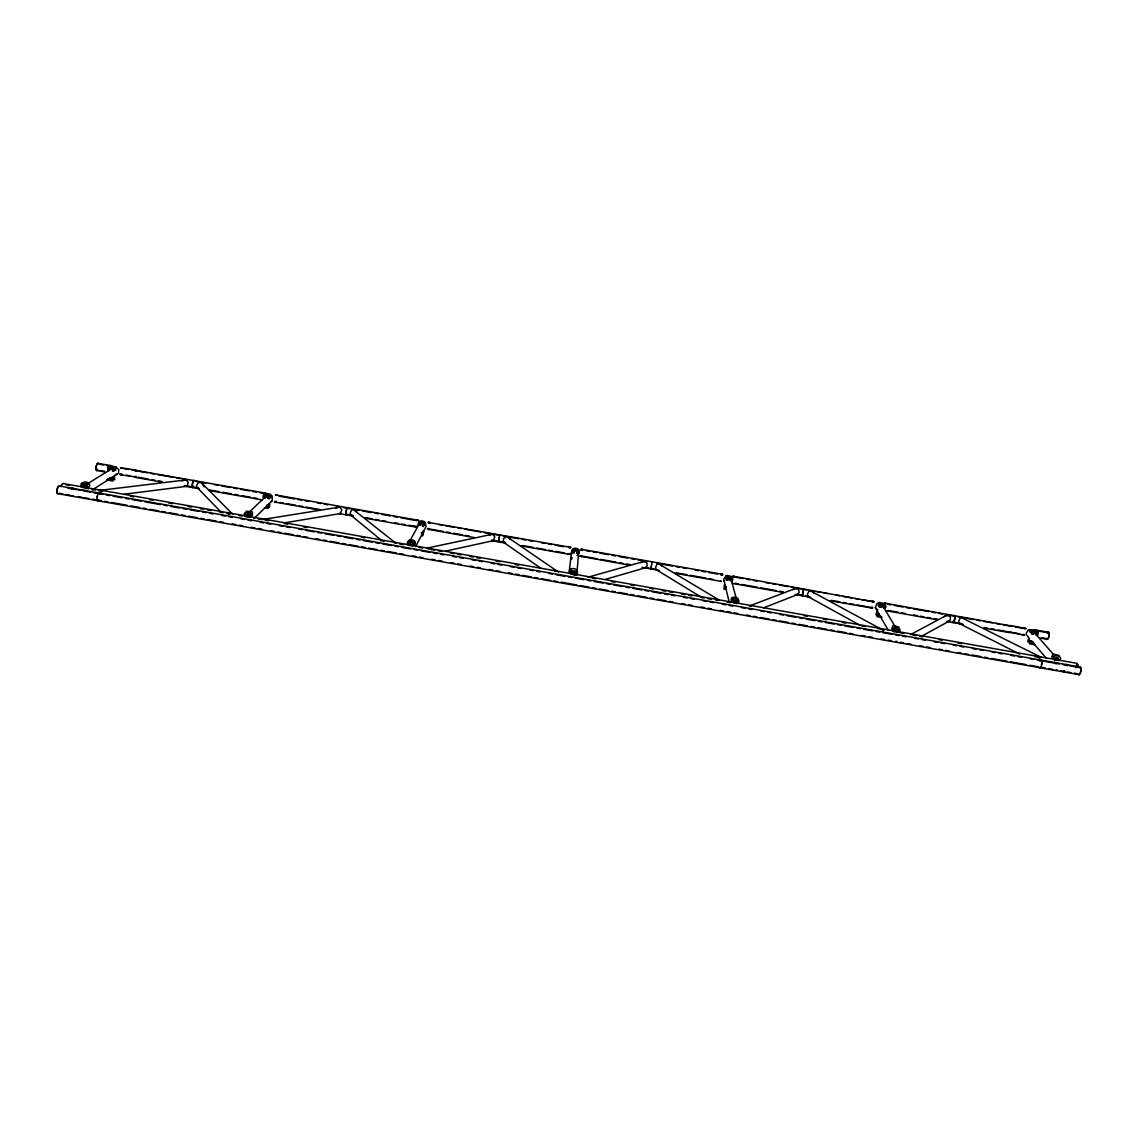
<?xml version="1.0" encoding="UTF-8"?>
<svg xmlns="http://www.w3.org/2000/svg" width="1138" height="1138" viewBox="0 0 1138 1138"><rect width="100%" height="100%" fill="white"/><g stroke="black" fill="none" stroke-linecap="round" stroke-linejoin="round"><path stroke-width="1.5" d="M1078.582 667.522L1077.16 663.369L62.889 483.451L60.57 486.111M888.166 630.068L875.321 607.763L877.042 603.339L881.31 603.595M1039.62 660.623L1039.591 658.589M1052.366 669.542L1053.233 670.083M1036.604 631.064L1035.822 630.608M1032.095 632.799L1030.246 632.529C1028.339 627.109 1038.112 631.547 1036.049 630.566L1034.911 629.826L1037.131 630.85M274.599 501.502L276.235 501.303M895.962 641.192L896.915 641.419M1024.598 634.691L1023.019 634.407M137.001 470.307L135.024 470.279L263.49 492.768L270.744 494.39L270.645 497.605M886.004 603.382L884.126 603.04L1012.066 626.099L1010.43 625.487M803.556 590.138L802.333 595.814L801.892 594.776M1022.521 634.933L1024.385 635.26L1009.577 632.145M83.814 483.664L83.856 485.073M576.753 574.903L578.73 551.446M572.044 571.674L571.873 573.495L569.896 573.196C566.98 565.458 581.589 568.346 576.468 574.363L574.505 573.965L574.79 572.158M574.32 551.19L574.178 552.855L572.3 552.57C569.512 545.5 583.339 547.961 578.531 553.68L576.667 553.296L576.923 551.66M569.014 573.282L571.518 552.101L573.381 549.384M499.724 535.77L499.781 534.76L499.226 537.492M265.154 497.804L264.144 497.334L264.457 496.054L268.568 496.78L267.558 498.401L269.436 498.785C272.451 494.376 261.299 492.583 263.148 497.662L265.04 497.946L266.249 496.467M651.619 564.562L651.96 561.788L651.548 562.741M408.258 542.982C406.479 537.648 418.087 539.711 414.829 544.149L412.966 543.452M414.076 545.557C417.347 541.105 405.697 539.028 407.489 544.391L409.467 544.689L410.221 542.968M418.713 523.893C417.02 518.814 428.073 520.777 424.943 525.002L423.948 525.258M419.879 522.427L419.837 523.75M422.724 533.167L422.767 531.844M498.714 540.465L498.942 539.071M345.867 512.043L347.275 507.676M499.226 537.321L498.572 541.887L498.8 540.948M651.349 566.297L651.69 564.405M803.243 593.282L803.257 588.702M573.666 549.739L573.31 552.257L574.292 552.712M571.361 570.152C569.725 572.912 579.214 572.073 574.448 573.765M732.588 598.744L732.459 600.124L737.481 600.992L737.353 602.372L736.272 602.642L738.221 603.04C741.763 598.659 730.183 596.611 731.677 601.888L733.654 602.187L733.228 600.252M737.78 601.433C741.307 597.052 729.771 595.018 731.265 600.267L733.356 600.409M121.695 473.863L119.917 474.646L136.062 477.021M135.038 470.563L137.058 470.919L131.894 470.008M651.334 566.141L650.708 568.886M120.5 468.315L122.25 468.301M120.002 473.934L121.823 474.987M109.86 465.485L111.88 465.84L97.569 463.294M346.606 508.956L345.753 514.732L346.421 513.451M1029.264 639.67L1029.079 640.95M1031.583 631.092L1031.398 632.387M1035.907 631.86L1035.409 633.098M1075.879 667.778L1076.733 664.692M253.902 518.715L272.238 500.663L272.153 495.869L267.999 494.632M60.641 486.637L61.694 484.76M732.374 583.396L733.228 583.438M734.565 577.08L732.602 576.724L743.171 578.602M734.679 576.497L732.801 576.155L874.084 601.874L861.907 599.698M885.051 603.837L879.261 602.5L878.223 605.516L879.048 606.099M722.602 575.287L720.781 574.633L721.819 575.344M415.669 546.539L426.153 526.282L424.958 522.527L421.259 521.873M1037.927 656.996L1039.207 657.48M802.788 594.463L802.404 595.231L796.97 594.264M920.912 636.583L949.775 620.793L950.543 617.749L949.846 616.199L946.176 615.544L910.599 634.563M413.009 545.827L412.041 544.96L412.795 543.551M421.43 522.541L424.716 523.437L423.393 526.595L422.34 525.713L423.194 524.348M424.133 523.025L418.798 522.086L418.016 525.173L419.894 525.457L420.576 523.878M409.509 541.603L419.609 523.139M124.483 494.176L187.187 486.267L188.168 482.327L186.39 480.051L184.057 480.151L98.423 490.535L102.406 491.232M580.693 555.856L581.674 555.913M581.504 556.61L579.583 556.155L629.855 565.202M582.855 549.512L580.921 549.17L722.872 574.391L720.994 574.064M569.825 553.808L568.033 553.609M112.662 468.202L82.69 486.737L80.684 486.438L81.324 483.152L86.986 484.148M111.453 477.988L113.316 477.974L112.69 481.104L106.73 479.738M111.311 477.846L114.312 476.267L114.796 479.724L113.871 479.653M247.757 514.148L245.367 516.097M247.899 514.305L246.59 514.789M266.392 496.623L264.386 496.481M420.704 524.035L419.453 524.49M410.349 543.125L409.182 543.608M284.628 522.826L340.589 513.508L341.784 509.611L339.906 507.32L337.616 507.434L262.153 519.568M727.481 578.403L725.617 578.417L726.57 575.373L732.403 576.724M727.609 578.545L727.865 580.152L726.001 579.868C724.55 574.846 735.589 576.795 732.203 580.977L730.354 580.593L730.084 578.858M427.547 528.658L428.983 528.43M429.239 529.568L427.347 529.113L474.304 537.577M569.057 547.065L570.935 547.392L428.5 522.427M880.2 605.644L881.125 607.194L879.119 607.066C877.811 602.073 888.821 604.008 885.307 608.176L883.472 607.792L882.675 605.971M893.899 628.887L894.923 630.608L893.686 631.078M1028.041 630.153L1032.664 630.978L1028.652 629.769L1026.391 632.884L1026.277 634.577L1029.307 638.446M245.211 516.097L244.414 515.471C242.494 510.066 254.187 512.171 251.043 516.652L248.98 516.04L251.285 514.774M267.487 498.216L268.881 496.936M248.852 512.541L263.788 498.273M445.427 551.148L493.408 540.65L494.817 536.795L492.854 534.49L490.606 534.618L426.949 548.118M725.489 576.411L730.155 577.236L726.087 576.013L723.711 579.128L729.245 602.471M276.42 502.441L274.528 501.986L319.92 510.165M277.43 495.258L275.439 494.902L418.528 520.322L416.565 519.966M605.572 579.299L645.673 567.691L647.252 565.572L646.725 562.343L643.027 561.688L587.663 577.293L589.697 577.208M134.355 477.206L136.389 477.448M122.534 467.732L120.557 467.718L135.095 469.966M81.353 487.32L85.635 487.789M92.334 489.866L118.452 473.351L118.821 469.709L116.048 467.149M264.741 493.636L265.481 493.138L263.49 492.782M246.164 511.175L252.465 511.972L252.38 515.329L250.346 514.732M270.915 501.545L272.238 500.663M267.259 507.15L267.572 505.869L266.705 505.557M424.104 524.362C422.753 523.324 416.707 523.366 420.007 525.301M421.871 534.59L422.226 533.309L421.359 533.011M408.314 545.301L412.568 545.771M413.933 543.466C412.511 542.428 406.095 542.499 409.595 544.533M572.812 549.754L579.043 550.863M573.509 551.105C575.316 549.867 580.124 552.755 576.61 553.111M570.437 570.238L577.009 571.404M571.376 571.532L570.963 572.855L572.001 573.339M570.821 574.121L573.196 573.737L575.302 574.918M727.438 578.289L727.026 579.555L727.993 580.01M733.199 600.238L732.758 601.561L733.782 602.03M763.442 607.891L797.368 594.633L799.146 592.557L798.563 589.328L794.893 588.673L749.444 605.985L751.493 605.9M893.899 631.419L896.317 631.035L898.351 632.202M1030.886 641.206L1030.502 642.629L1034.527 643.34M578.047 554.988L577.037 555.458M1054.485 659.898L1059.805 660.083C1063.632 655.815 1052.138 653.596 1053.319 658.93L1054.03 659.542M87.313 484.205L87.327 487.619L85.35 487.206L87.228 485.812M1057.117 669.813L1056.149 669.727M228.411 513.935L230.886 513.565M85.265 487.007C90.386 485.613 78.081 483.494 82.804 486.566M248.98 516.04C254.144 514.675 241.896 512.541 246.533 515.614M716.072 600.409L718.59 600.053M422.34 525.713L423.421 525.628L423.464 524.305M412.041 544.96L413.179 544.874L413.222 543.48M792.83 589.726L794.893 588.673M946.176 615.544L944.199 616.611M949.775 620.793L946.788 621.462M640.907 562.741L643.027 561.688M730.297 580.408C734.152 579.669 728.22 577.649 726.641 578.09M736.215 602.457L735.959 600.736M883.415 607.607C888.494 606.383 877.042 604.306 881.125 607.194M897.341 630.21L896.502 629.214M893.543 631.078L892.818 630.466C891.509 625.032 903.017 627.337 899.333 631.618L897.384 631.22L898.65 629.584L894.383 628.83L893.899 630.139L894.923 630.608M1034.698 632.97L1036.391 633.61M1031.611 641.334L1029.904 640.694L1029.392 643.795L1034.94 644.777M1058.198 658.262L1056.405 657.579M488.771 535.457L490.606 534.618M876.843 615.089L875.976 614.847L876.63 612.073L877.654 611.817M335.696 508.273L337.616 507.434M182.066 480.976L184.057 480.151M725.105 589.328L723.996 589.285L725.489 586.198M1028.837 641.818L1027.742 641.775L1028.482 639.03L1029.52 638.788M571.233 557.848L572.115 557.549M571.063 559.242L571.959 558.929M266.676 505.258L268.568 505.542L268.212 508.387L264.4 507.562M421.345 532.712L423.222 532.997L422.781 535.827L421.857 535.6M1053.674 657.408L1051.725 657.11L1052.92 653.98L1058.98 655.374M1054.172 659.542C1055.637 656.512 1058.696 657.181 1058.923 660.68M1064.585 670.851L1063.689 671.918L1064.542 672.089M1063.689 671.562L1064.414 671.477M115.336 474.404L117.242 474.247M573.965 549L578.047 550.209M733.014 602.599L737.14 603.624M554.619 571.432L556.667 571.347M877.825 628.745L879.873 628.66M185.679 486.31L187.187 486.267M338.925 513.523L340.589 513.508M493.408 540.65L491.716 540.65L505.5 543.111L503.195 541.475L503.721 538.374L506.41 536.894L508.458 537.79L558.559 572.13M268.895 503.736L269.791 504.333L269.436 507.178L268.497 506.951M423.023 531.105L423.905 531.688L422.81 534.704M645.673 567.691L643.937 567.691M892.533 629.357L891.808 628.745L892.917 625.587L899.006 626.995M797.368 594.633L795.576 594.619M428.343 522.669L429.837 522.954M1010.459 632.173L1019.605 633.809M1010.245 632.742L984.1 628.105M408.613 525.301L417.105 526.325M415.47 527.122L417.447 527.363L365.113 518.188M567.777 554.178L569.725 554.405L521.062 545.884M872.362 600.949L874.155 601.604L872.121 601.518M111.481 466.395L109.717 466.395M674.706 573.168L721.392 581.447L720.88 580.878M857.085 604.947L872.69 607.706L872.106 607.123M582.741 550.109L580.906 550.109M870.684 607.962L872.59 608.176L829.474 600.651M72.434 495.585L73.245 495.713M72.363 496.225L73.316 496.012L71.438 496.068M83.942 498.273L84.795 498.416L84.198 497.704M1011.91 626.355L1003.133 624.79M1054.144 663.07L1056.334 663.596L1054.229 663.226M1065.566 665.232L1067.615 665.588L1065.566 665.104M657.65 570.124L656.071 569.541L655.616 567.065L657.124 564.192L658.859 563.979L718.974 599.939M960.287 623.866L958.836 623.297L958.793 620.907L960.173 618.034L961.823 617.806L1040.786 657.138M85.435 483.792L88.323 484.304M66.047 484.845L69.503 485.457M85.066 488.216L88.522 488.828M91.979 489.44L95.436 490.051M130.344 496.253L133.843 496.865M149.59 499.653L153.089 500.279M168.837 503.067L172.336 503.693M188.083 506.481L191.582 507.107M200.331 508.658L203.83 509.283M207.329 509.895L210.829 510.521M219.577 512.072L223.076 512.697M226.576 513.309L230.075 513.935M238.824 515.486L242.323 516.097M245.822 516.723L249.307 517.349M258.056 518.9L261.555 519.511M265.054 520.137L268.554 520.763M284.301 523.551L287.8 524.177M303.547 526.965L307.047 527.591M361.287 537.207L364.786 537.819M380.533 540.621L384.032 541.233M399.779 544.035L403.279 544.647M419.026 547.435L422.525 548.061M431.274 549.611L434.773 550.237M438.272 550.849L441.772 551.475M450.52 553.025L454.019 553.651M457.519 554.263L461.018 554.889M469.766 556.439L473.266 557.065M476.765 557.677L480.264 558.303M496.012 561.091L499.511 561.717M515.244 564.505L518.743 565.131M572.983 574.747L576.482 575.359M592.229 578.161L595.729 578.773M611.476 581.575L614.975 582.187M630.722 584.989L634.222 585.601M649.969 588.403L653.468 589.015M662.216 590.565L665.716 591.191M669.215 591.803L672.714 592.429M681.463 593.979L684.962 594.605M688.462 595.217L691.961 595.843M700.709 597.393L704.209 598.019M707.708 598.631L711.207 599.257M726.954 602.045L730.454 602.671M803.926 615.701L807.425 616.327M823.172 619.115L826.672 619.741M842.419 622.529L845.918 623.14M861.665 625.943L865.165 626.554M880.912 629.357L884.411 629.968M893.159 631.519L896.659 632.145M900.158 632.771L903.657 633.382M912.406 634.933L915.905 635.559M919.404 636.185L922.904 636.796M938.651 639.584L942.15 640.21M957.897 642.998L961.397 643.624M1034.883 656.654L1038.382 657.28M1079.877 666.982L59.361 485.997A4.04 1.323 -79.7 0 0 57.042 489.596A4.04 1.323 -79.7 0 0 58.01 493.664M67.882 488.174L71.367 488.785M74.838 489.397L85.592 490.663L83.657 490.862M87.014 491.559L90.499 492.171M93.97 492.797L97.455 493.408M99.191 493.721L102.69 494.333M106.19 494.959L109.689 495.585M113.188 496.196L121.937 497.747M125.436 498.373L128.935 498.999M132.435 499.61L141.197 501.161M144.697 501.787L160.444 504.575M163.943 505.201L167.442 505.827M170.942 506.438L179.69 507.989M183.19 508.615L186.703 509.227M190.202 509.852L198.951 511.403M202.45 512.029L205.95 512.641M209.449 513.266L212.948 513.892M221.697 515.443L225.196 516.055M228.695 516.68L232.195 517.306M240.957 518.857L244.457 519.469M247.956 520.094L251.455 520.72M260.204 522.271L263.703 522.883M267.202 523.508L270.702 524.134M279.45 525.685L282.949 526.297M286.463 526.922L289.962 527.548M298.711 529.099L302.21 529.711M305.709 530.336L314.458 531.887M317.957 532.513L321.457 533.125M324.956 533.75L333.704 535.301M337.218 535.927L340.717 536.539M344.217 537.164L352.965 538.715M356.464 539.327L359.964 539.953M363.463 540.578L372.211 542.129M375.711 542.741L379.21 543.367M382.709 543.992L391.472 545.543M394.971 546.155L398.471 546.781M401.97 547.406L410.718 548.957M414.218 549.569L417.717 550.195M421.216 550.82L429.965 552.371M433.464 552.983L436.978 553.609M440.477 554.234L443.976 554.846M452.725 556.397L456.224 557.023M459.724 557.648L463.223 558.26M471.971 559.811L475.471 560.437M478.97 561.048L482.469 561.674M491.232 563.225L494.731 563.851M498.231 564.462L501.73 565.088M510.478 566.639L513.978 567.265M517.477 567.876L520.976 568.502M529.725 570.053L533.224 570.679M536.723 571.29L540.237 571.916M548.985 573.467L552.485 574.093M555.984 574.704L564.733 576.255M568.232 576.881L571.731 577.507M575.231 578.118L583.979 579.669M587.478 580.295L590.992 580.921M594.491 581.532L603.24 583.083M606.739 583.709L610.238 584.335M613.738 584.946L622.486 586.497M625.985 587.123L629.485 587.734M632.984 588.36L641.747 589.911M645.246 590.537L648.745 591.148M652.245 591.774L660.993 593.325M664.492 593.951L667.992 594.562M671.491 595.188L674.99 595.814M683.739 597.365L687.238 597.976M690.752 598.602L694.251 599.228M703 600.779L706.499 601.39M709.998 602.016L713.498 602.642M722.246 604.193L725.745 604.804M729.245 605.43L732.744 606.056M741.507 607.607L745.006 608.218M748.505 608.844L752.005 609.456M760.753 611.021L764.252 611.632M767.752 612.258L771.251 612.87M779.999 614.435L783.499 615.046M786.998 615.672L795.761 617.223M799.26 617.834L802.759 618.46M806.259 619.086L815.007 620.637M818.507 621.248L822.006 621.874M825.505 622.5L834.254 624.051M837.753 624.662L841.267 625.288M844.766 625.914L853.514 627.465M857.014 628.076L860.513 628.702M864.012 629.328L872.761 630.879M876.26 631.49L879.759 632.116M883.259 632.742L892.021 634.293M895.521 634.904L899.02 635.53M902.519 636.156L906.019 636.768M914.767 638.318L918.266 638.944M921.766 639.556L925.265 640.182M934.014 641.732L937.513 642.358M941.012 642.97L944.526 643.596M953.274 645.146L956.774 645.772M960.273 646.384L963.772 647.01M972.521 648.56L976.02 649.186M979.519 649.798L983.019 650.424M991.767 651.974L995.281 652.6M998.78 653.212L1002.279 653.838M1011.028 655.388L1014.527 656.014M1018.026 656.626L1021.526 657.252M1030.274 658.802L1033.773 659.428M1037.273 660.04L1040.772 660.666M1042.465 660.993L1052.65 662.8M1056.05 663.397L1059.45 664.009M1062.835 664.606L1066.235 665.204M1069.635 665.815L1078.127 667.309M59.233 493.252L62.718 493.878M66.203 494.489L69.688 495.101M78.394 496.652L81.865 497.263M85.35 497.889L88.835 498.501M92.32 499.113L95.791 499.738M97.541 500.051L101.04 500.663M104.54 501.289L108.039 501.901M111.524 502.527L127.271 505.315M130.77 505.926L139.519 507.477M143.004 508.103L146.503 508.729M150.003 509.34L158.751 510.891M162.25 511.517L165.75 512.128M169.249 512.754L177.983 514.305M181.483 514.917L184.982 515.542M188.481 516.168L197.23 517.705M200.729 518.331L204.228 518.956M207.728 519.568L216.462 521.119M219.961 521.745L223.461 522.356M232.209 523.907L235.708 524.533M239.208 525.144L242.707 525.77M251.441 527.321L254.94 527.947M258.44 528.558L261.939 529.184M270.688 530.735L274.187 531.346M277.672 531.972L281.171 532.584M284.671 533.21L293.419 534.76M296.918 535.372L300.418 535.998M303.917 536.624L307.416 537.236M316.151 538.786L319.65 539.412M323.149 540.024L326.649 540.65M330.148 541.261L338.896 542.812M342.396 543.438L345.881 544.064M349.38 544.675L358.129 546.226M361.628 546.852L365.127 547.463M368.627 548.089L377.375 549.64M380.86 550.251L384.36 550.877M387.859 551.489L396.607 553.04M400.107 553.665L403.606 554.291M412.354 555.842L415.839 556.454M419.339 557.079L422.838 557.691M431.587 559.242L435.086 559.868M438.585 560.479L442.085 561.105M450.819 562.656L454.318 563.267M457.817 563.893L461.317 564.519M470.065 566.07L473.564 566.681M477.064 567.307L480.549 567.919M489.297 569.469L492.797 570.095M496.296 570.707L499.795 571.333M508.544 572.883L512.043 573.509M515.528 574.121L519.028 574.747M522.527 575.359L531.275 576.909M534.775 577.535L538.274 578.147M541.773 578.773L550.508 580.323M554.007 580.935L557.506 581.561M561.006 582.187L576.753 584.975M580.252 585.586L588.986 587.137M592.485 587.763L595.985 588.374M599.484 589L608.233 590.551M611.732 591.163L615.217 591.788M618.716 592.414L627.465 593.965M630.964 594.577L634.463 595.202M637.963 595.814L646.711 597.365M650.196 597.991L653.696 598.602M657.195 599.228L665.943 600.779M669.443 601.405L672.942 602.016M681.69 603.567L685.176 604.193M688.675 604.804L692.174 605.43M700.923 606.981L704.422 607.592M707.921 608.218L711.421 608.83M720.155 610.381L723.654 611.006M727.154 611.632L730.653 612.244M734.152 612.87L737.652 613.482M746.4 615.032L749.899 615.658M753.384 616.27L756.884 616.896M760.383 617.521L769.132 619.072M772.631 619.684L776.13 620.31M779.63 620.921L788.364 622.472M791.863 623.098L795.362 623.709M798.862 624.335L807.61 625.886M811.11 626.497L814.609 627.123M818.094 627.749L826.842 629.3M830.342 629.911L833.841 630.537M837.34 631.149L846.089 632.7M849.588 633.325L853.073 633.937M861.822 635.488L865.321 636.114M868.82 636.725L872.32 637.351M881.068 638.902L884.567 639.528M888.053 640.139L891.552 640.765M900.3 642.316L903.8 642.927M907.299 643.553L910.798 644.165M919.532 645.715L923.032 646.341M926.531 646.967L930.03 647.579M938.779 649.129L942.278 649.755M945.778 650.367L949.277 650.993M958.011 652.543L961.51 653.155M965.01 653.781L968.509 654.393M972.008 655.019L980.757 656.569M984.256 657.195L987.741 657.807M991.241 658.433L1006.988 661.221M1010.487 661.832L1026.22 664.62M1029.719 665.246L1038.468 666.797M1041.91 667.437L1045.31 668.034M1048.71 668.646L1052.109 669.244M1060.602 670.751L1064.002 671.349M1067.401 671.961L1070.801 672.558M1074.201 673.155L1077.601 673.767M57.327 493.579L1040.16 667.75M1040.146 667.778L1079.251 674.706M1012.095 625.772L1026.22 628.617L1024.57 628.005M1036.775 630.168L1048.781 632.301M99.049 464.176L103.658 464.987M106.73 465.542L115.749 466.85L115.749 470.094L114.767 470.35M124.042 468.614L128.75 469.453M138.651 471.203L147.243 472.739M150.685 473.337L154.114 473.949M157.556 474.56L173.004 477.306M176.447 477.917L179.875 478.529M183.318 479.141L186.746 479.752M195.366 481.289L198.851 481.9M202.351 482.526L205.836 483.138M214.556 484.688L218.055 485.314M221.54 485.926L230.26 487.477M233.759 488.102L237.245 488.728M240.73 489.34L249.464 490.891M252.949 491.516L256.434 492.128M259.933 492.754L265.41 493.736L263.39 493.707M279.009 496.14L294.685 498.928M298.17 499.539L301.655 500.165M305.126 500.777L308.611 501.403M317.331 502.953L320.802 503.565M324.287 504.191L327.772 504.803M336.478 506.353L339.963 506.979M343.448 507.591L346.934 508.217M348.669 508.515L352.154 509.141M355.625 509.753L359.096 510.379M362.581 510.99L371.273 512.541M374.743 513.153L378.229 513.764M381.699 514.39L390.391 515.927M393.876 516.552L397.347 517.164M400.818 517.79L417.049 520.678M438.941 524.561L442.412 525.173M445.883 525.784L454.56 527.335M458.031 527.947L461.502 528.558M464.973 529.184L480.592 531.958M484.063 532.57L499.724 535.372M503.138 535.955L506.609 536.581M510.066 537.193L518.729 538.729M522.186 539.341L525.656 539.967M529.113 540.578L532.584 541.19M541.247 542.726L544.704 543.352M548.16 543.964L551.631 544.576M555.088 545.187L563.751 546.724M570.323 547.904L569.043 548.004M586.155 550.707L589.612 551.318M593.069 551.944L596.525 552.556M599.982 553.168L608.631 554.704M612.088 555.316L615.544 555.927M619.001 556.539L627.65 558.075M631.106 558.701L634.563 559.313M638.02 559.924L646.669 561.461M657.024 563.296L672.558 566.055M676 566.667L679.457 567.293M682.9 567.905L686.356 568.516M694.991 570.038L698.433 570.664M701.89 571.276L705.332 571.888M708.789 572.499L717.409 574.036M746.613 579.214L750.056 579.825M753.512 580.437L756.955 581.049M765.561 582.585L769.004 583.197M772.46 583.808L775.903 584.42M779.345 585.032L787.951 586.568M791.394 587.18L801.735 589.015M803.456 589.313L806.899 589.925M810.327 590.537L813.77 591.148M817.212 591.76L820.654 592.372M824.083 592.983L827.525 593.595M836.117 595.117L839.56 595.729M843.002 596.34L851.594 597.863M855.036 598.474L858.465 599.086M887.583 604.264L891.011 604.875M894.44 605.487L903.017 607.009M906.46 607.621L909.888 608.218M913.316 608.83L928.764 611.575M932.193 612.187L935.635 612.799M939.063 613.41L942.492 614.022M945.92 614.634L954.512 616.156A3.101 0.839 -79.8 0 0 954.071 616.085M957.983 616.768L973.602 619.541M977.073 620.167L980.558 620.779M984.029 621.391L992.706 622.941M996.177 623.553L999.648 624.179M1015.011 626.896L1025.281 628.731M1036.618 630.736L1048.624 632.87M267.444 495.03L270.574 495.599M728.42 577.08L731.108 577.563M1033.446 631.732L1038.368 632.145L1037.842 635.26L1036.931 635.559L1035.964 634.705L1037.059 634.62L1037.244 633.325L1033.219 632.614L1033.546 634.449L1031.682 634.165L1033.105 631.206L1054.115 655.161M136.133 476.424L134.412 476.609L135.991 476.879M100.002 470.492L104.611 471.317M126.574 475.215L129.718 475.769M138.039 477.249L148.338 479.084M151.767 479.695L155.195 480.293M158.623 480.905L162.065 481.516M184.37 485.485L198.183 487.932M208.638 489.795L219.093 491.644M222.579 492.27L231.299 493.807M234.784 494.433L238.269 495.044M241.754 495.67L250.46 497.221M253.959 497.832L257.444 498.458M279.976 502.455L283.462 503.081M286.932 503.693L295.638 505.244M299.123 505.855L302.594 506.481M306.079 507.093L319.991 509.568M353.036 515.429L345.881 514.148M365.198 517.591L372.14 518.828M375.611 519.44L379.096 520.066M382.567 520.678L386.038 521.289M394.715 522.84L398.186 523.452M401.657 524.063L405.142 524.689M429.339 528.985L443.208 531.446M446.665 532.058L450.136 532.684M453.607 533.295L462.27 534.832M465.741 535.443L469.212 536.069M491.744 540.066L505.599 542.527M522.897 545.6L533.281 547.435M536.738 548.061L545.386 549.597M548.843 550.209L552.3 550.82M555.771 551.432L564.42 552.968M581.603 556.027L597.151 558.786M600.608 559.398L616.142 562.158M619.598 562.769L623.055 563.381M626.512 563.993L629.968 564.604M645.502 567.364L648.959 567.99M650.68 568.289L654.137 568.9M676.541 572.883L686.883 574.718M690.325 575.33L705.845 578.09M709.287 578.701L712.744 579.313M735.034 583.268L738.477 583.879M741.919 584.491L757.396 587.236M760.838 587.848L776.329 590.608M779.772 591.219L783.214 591.831M805.576 595.8L809.004 596.412M831.323 600.366L839.915 601.902M843.358 602.5L846.786 603.112M850.214 603.723L853.656 604.335M887.882 610.409L898.167 612.244M901.595 612.856L905.023 613.453M913.601 614.975L917.029 615.587M920.457 616.199L923.885 616.81M927.314 617.422L930.742 618.019M934.17 618.631L937.598 619.243M961.695 623.524L953.032 621.988A3.101 0.839 -79.8 0 0 953.459 622.045M984.256 627.522L987.713 628.148M991.184 628.759L994.655 629.371M998.126 629.997L1008.538 631.846M1041.91 637.764L1047.045 638.674M96.886 470.549L104.554 471.914M136.261 477.547L161.994 482.114M184.299 486.082L198.112 488.529M208.567 490.393L262.594 499.98M339.053 513.565L352.965 516.026M641.932 567.35L659.187 570.408M733.185 583.552L783.086 592.414M795.121 594.548L810.597 597.294M886.033 610.693L937.456 619.826M947.741 621.647L963.289 624.406M1040.047 638.034L1046.889 639.257A3.713 1.238 -79.7 0 0 1048.681 637.493A3.713 1.238 -79.7 0 0 1049.08 632.899A3.713 1.238 -79.7 0 0 1047.429 633.069M109.703 477.747L113.814 478.472M1030.416 641.192L1033.091 641.661M724.181 588.204L724.223 585.017L725.233 584.761M880.883 616.071C874.766 616.611 881.893 612.898 877.54 613.638L877.099 616.768L882.021 617.18M109.817 466.082L110.827 466.438M1063.888 671.306L1064.713 671.463M1034.94 630.452L1035.893 631.149M430.349 522.427L428.429 522.086L428.414 523.025M232.821 514.362L202.038 483.351L200.089 482.455L198.311 482.683L196.575 485.528L196.774 487.064L199.335 488.728M394.104 542.513L396.01 543.31L353.548 509.724L351.827 509.966L350.163 512.811L351.059 515.372L352.638 515.955M88.252 486.68L89.29 486.41C92.292 481.915 80.599 479.809 82.676 485.229L84.625 485.215M730.923 579.811L729.913 578.958M736.827 601.746L735.774 600.836M883.486 606.91L882.491 606.056M880.186 628.603L810.54 590.907L808.933 591.163L807.482 594.036L807.738 596.468L809.132 597.023M427.262 548.388L429.168 549.185M247.529 515.983L249.691 517.178M877.91 609.826L875.335 607.792M958.836 623.297L1019.762 654.108M807.738 596.468L859.674 625.089M656.071 569.541L700.539 596.725M503.85 542.499L540.806 568.218M575.544 573.111L574.605 572.258M577.649 552.57L576.753 551.745M570.081 571.689L570.835 572.3M572.457 551.205L573.182 551.802M351.059 515.372L380.505 539.54M812.603 591.817L814.395 593.552M660.822 564.846L662.273 566.283M508.458 537.79L510.123 539.512M197.699 488.131L219.634 510.663M355.54 510.621L357.147 512.342M113.089 476.737L114.099 477.192M1077.188 664.194L1077.914 664.99M202.038 483.351L204.043 486.865M1056.22 657.679L1058.71 660.367M1031.569 641.078L1046.291 658.177M723.811 580.878L724.451 581.646M112.193 478.131L112.05 479.596L107.783 478.685M571.703 553.836L571.518 552.129M725.29 588.446L726.442 586.867M884.24 608.318L895.691 627.579M896.317 629.314L897.341 631.035M1039.207 657.451L1039.577 658.618M99.703 494.191L101.581 491.175L102.818 491.132M731.336 580.096L736.713 599.954M802.048 594.363L802.134 595.188M882.86 630.879L883.003 632.586M1078.283 666.057L1078.326 667.11M98.707 499.795A4.026 1.209 -79.7 0 1 97.1 500.037A4.026 1.209 -79.7 0 1 97.569 495.044A4.026 1.209 -79.7 0 1 99.347 493.095M1040.075 660.922A3.983 1.323 -80.2 0 1 1041.825 660.822A3.983 1.323 -80.2 0 1 1041.384 665.801A3.983 1.323 -80.2 0 1 1039.492 667.593M97.242 497.605A3.357 1.01 -79.7 0 1 97.555 495.884M1041.697 663.255A3.329 1.11 -80.2 0 1 1041.398 664.962M1080.431 667.736A3.329 1.195 -80.2 0 1 1080.73 671.079A3.329 1.195 -80.2 0 1 1079.308 674.066M1079.066 667.864A3.983 1.437 -80.2 0 1 1080.944 667.793A3.983 1.437 -80.2 0 1 1080.545 672.771A3.983 1.437 -80.2 0 1 1078.525 674.55M953.516 616.383A3.713 1.01 -79.8 0 1 954.938 616.583A3.713 1.01 -79.8 0 1 954.014 621.761A3.713 1.01 -79.8 0 1 952.606 621.547M954.739 616.995A3.101 0.839 -79.8 0 1 953.971 621.32M1047.501 633.51A3.101 1.038 -79.7 0 1 1048.994 634.392A3.101 1.038 -79.7 0 1 1047.586 638.759M57.497 492.953A3.371 1.095 -79.7 0 1 57.256 489.625A3.371 1.095 -79.7 0 1 58.635 486.538M193.446 486.723A3.755 0.896 -80.1 0 1 192.251 486.908A3.755 0.896 -80.1 0 1 192.763 482.256A3.755 0.896 -80.1 0 1 194.143 480.478M193.417 486.267A3.13 0.754 -80.1 0 1 192.564 486.922M192.379 486.054A3.13 0.754 -80.1 0 1 193.147 481.701M97.498 469.24A3.13 0.953 -80.1 0 1 96.46 469.852M96.175 468.97A3.13 0.953 -80.1 0 1 96.46 465.94A3.13 0.953 -80.1 0 1 97.512 463.891M97.555 469.695A3.755 1.138 -80.1 0 1 96.047 469.823A3.755 1.138 -80.1 0 1 96.488 465.158A3.755 1.138 -80.1 0 1 98.153 463.422M1065.737 664.492L1067.785 664.976L1065.737 664.492M1054.4 662.472L1056.505 662.985L1054.4 662.472M107.954 467.177L107.683 470.051C112.363 472.555 104.355 465.101 113.075 469.169C113.146 470.634 111.012 471.459 113.985 471.175L113.985 467.931L107.954 467.177M73.856 489.24L71.722 488.999L73.856 489.24M73.913 488.6L71.779 488.344L73.984 488.6"/></g></svg>
